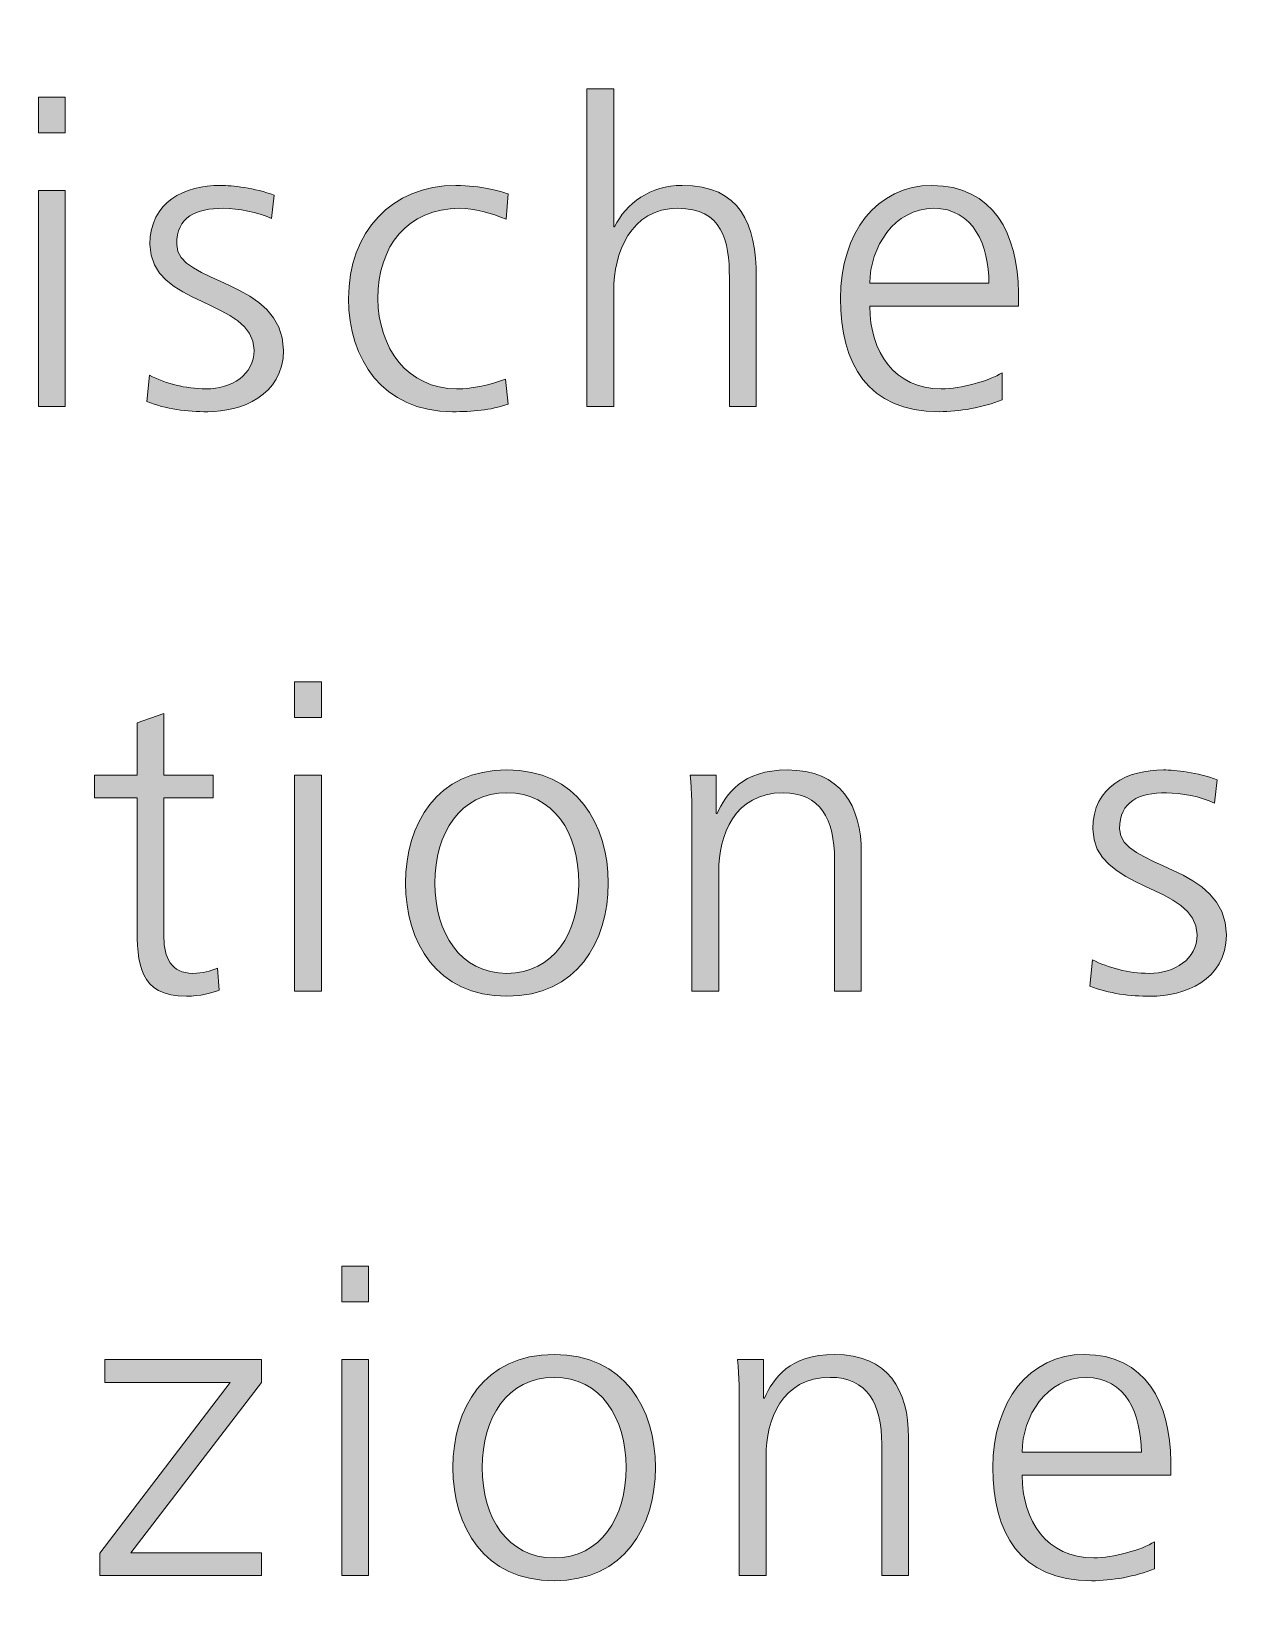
# Model space of a CAD drawing. Header units: millimetres. Extents: x 234 to 444, y 156 to 226.
# Drawn here: x 275.69 to 281.09, y 206.71 to 213.78 of the extents above; entities that cross this region are included whole.
import ezdxf

# ---------------------------------------------------------------- set-up
doc = ezdxf.new("R2010")
doc.units = ezdxf.units.MM
doc.header["$MEASUREMENT"] = 0
doc.layers.get('0').update_dxf_attribs({"lineweight": 0})

# ---------------------------------------------------------------- blocks, each defined once
blk = doc.blocks.new('Block_1')
at = {"transparency": 33554687}
h = blk.add_hatch(color=7, dxfattribs=at)
h.dxf.hatch_style = 2
edge = h.paths.add_edge_path()
edge.add_spline(control_points=[(275.7244, 213.0728), (275.7244, 213.0728), (275.8445, 213.0728), (275.8445, 213.0728), (275.8445, 213.0728), (275.8445, 212.1044), (275.8445, 212.1044), (275.8445, 212.1044), (275.7244, 212.1044), (275.7244, 212.1044), (275.7244, 212.1044), (275.7244, 213.0728), (275.7244, 213.0728)], knot_values=[0, 0, 0, 0, 1, 1, 1, 2, 2, 2, 3, 3, 3, 4, 4, 4, 4], degree=3, periodic=0)
edge = h.paths.add_edge_path()
edge.add_spline(control_points=[(275.8445, 213.331), (275.8445, 213.331), (275.7244, 213.331), (275.7244, 213.331), (275.7244, 213.331), (275.7244, 213.4904), (275.7244, 213.4904), (275.7244, 213.4904), (275.8445, 213.4904), (275.8445, 213.4904), (275.8445, 213.4904), (275.8445, 213.331), (275.8445, 213.331)], knot_values=[0, 0, 0, 0, 1, 1, 1, 2, 2, 2, 3, 3, 3, 4, 4, 4, 4], degree=3, periodic=0)
edge.add_line((275.8445, 213.331), (275.8445, 213.331))
h = blk.add_hatch(color=7, dxfattribs=at)
h.dxf.hatch_style = 2
edge = h.paths.add_edge_path()
edge.add_spline(control_points=[(278.1809, 213.5284), (278.1809, 213.5284), (278.3009, 213.5284), (278.3009, 213.5284), (278.3009, 213.5284), (278.3009, 212.9095), (278.3009, 212.9095), (278.3009, 212.9095), (278.3048, 212.9095), (278.3048, 212.9095), (278.3563, 213.0157), (278.4649, 213.0955), (278.6078, 213.0955), (278.8689, 213.0955), (278.9394, 212.9227), (278.9394, 212.6835), (278.9394, 212.6835), (278.9394, 212.1044), (278.9394, 212.1044), (278.9394, 212.1044), (278.8193, 212.1044), (278.8193, 212.1044), (278.8193, 212.1044), (278.8193, 212.6816), (278.8193, 212.6816), (278.8193, 212.8487), (278.787, 212.993), (278.5888, 212.993), (278.3754, 212.993), (278.3009, 212.7917), (278.3009, 212.6227), (278.3009, 212.6227), (278.3009, 212.1044), (278.3009, 212.1044), (278.3009, 212.1044), (278.1809, 212.1044), (278.1809, 212.1044), (278.1809, 212.1044), (278.1809, 213.5284), (278.1809, 213.5284)], knot_values=[0, 0, 0, 0, 1, 1, 1, 2, 2, 2, 3, 3, 3, 4, 4, 4, 5, 5, 5, 6, 6, 6, 7, 7, 7, 8, 8, 8, 9, 9, 9, 10, 10, 10, 11, 11, 11, 12, 12, 12, 13, 13, 13, 13], degree=3, periodic=0)
edge.add_line((278.1809, 213.5284), (278.1809, 213.5284))
h = blk.add_hatch(color=7, dxfattribs=at)
h.dxf.hatch_style = 2
edge = h.paths.add_edge_path()
edge.add_spline(control_points=[(276.2219, 212.2449), (276.2943, 212.2088), (276.382, 212.1841), (276.4753, 212.1841), (276.5897, 212.1841), (276.6906, 212.2469), (276.6906, 212.357), (276.6906, 212.5866), (276.2237, 212.5505), (276.2237, 212.8316), (276.2237, 213.0234), (276.38, 213.0955), (276.5401, 213.0955), (276.5916, 213.0955), (276.6945, 213.0842), (276.7802, 213.0518), (276.7802, 213.0518), (276.7688, 212.9474), (276.7688, 212.9474), (276.7059, 212.9759), (276.6202, 212.993), (276.5535, 212.993), (276.4296, 212.993), (276.3438, 212.955), (276.3438, 212.8316), (276.3438, 212.6512), (276.8221, 212.674), (276.8221, 212.3569), (276.8221, 212.1519), (276.6296, 212.0817), (276.4829, 212.0817), (276.3895, 212.0817), (276.2961, 212.0931), (276.2105, 212.1271), (276.2105, 212.1271), (276.2218, 212.2449), (276.2218, 212.2449)], knot_values=[0, 0, 0, 0, 1, 1, 1, 2, 2, 2, 3, 3, 3, 4, 4, 4, 5, 5, 5, 6, 6, 6, 7, 7, 7, 8, 8, 8, 9, 9, 9, 10, 10, 10, 11, 11, 11, 12, 12, 12, 12], degree=3, periodic=0)
edge.add_line((276.2218, 212.2449), (276.2219, 212.2449))
h = blk.add_hatch(color=7, dxfattribs=at)
h.dxf.hatch_style = 2
edge = h.paths.add_edge_path()
edge.add_spline(control_points=[(277.8188, 212.9437), (277.754, 212.9721), (277.6759, 212.993), (277.6111, 212.993), (277.3767, 212.993), (277.2451, 212.824), (277.2451, 212.5886), (277.2451, 212.3683), (277.3785, 212.1841), (277.5977, 212.1841), (277.6739, 212.1841), (277.7445, 212.2013), (277.8169, 212.2279), (277.8169, 212.2279), (277.8283, 212.1158), (277.8283, 212.1158), (277.7463, 212.0874), (277.6701, 212.0817), (277.5787, 212.0817), (277.266, 212.0817), (277.1136, 212.319), (277.1136, 212.5886), (277.1136, 212.8867), (277.3061, 213.0955), (277.5939, 213.0955), (277.7102, 213.0955), (277.794, 213.069), (277.8283, 213.0576), (277.8283, 213.0576), (277.8188, 212.9437), (277.8188, 212.9437)], knot_values=[0, 0, 0, 0, 1, 1, 1, 2, 2, 2, 3, 3, 3, 4, 4, 4, 5, 5, 5, 6, 6, 6, 7, 7, 7, 8, 8, 8, 9, 9, 9, 10, 10, 10, 10], degree=3, periodic=0)
edge.add_line((277.8188, 212.9437), (277.8188, 212.9437))
h = blk.add_hatch(color=7, dxfattribs=at)
h.dxf.hatch_style = 2
edge = h.paths.add_edge_path()
edge.add_spline(control_points=[(279.9818, 212.6569), (279.9818, 212.8259), (279.9133, 212.993), (279.7342, 212.993), (279.5568, 212.993), (279.4482, 212.8164), (279.4482, 212.6569), (279.4482, 212.6569), (279.9818, 212.6569), (279.9818, 212.6569)], knot_values=[0, 0, 0, 0, 1, 1, 1, 2, 2, 2, 3, 3, 3, 3], degree=3, periodic=0)
edge = h.paths.add_edge_path()
edge.add_spline(control_points=[(280.041, 212.1348), (279.9572, 212.1006), (279.8485, 212.0817), (279.7589, 212.0817), (279.4368, 212.0817), (279.3167, 212.2981), (279.3167, 212.5886), (279.3167, 212.8847), (279.4807, 213.0955), (279.7265, 213.0955), (280.0009, 213.0955), (280.1134, 212.8752), (280.1134, 212.6152), (280.1134, 212.6152), (280.1134, 212.5544), (280.1134, 212.5544), (280.1134, 212.5544), (279.4482, 212.5544), (279.4482, 212.5544), (279.4482, 212.3493), (279.5588, 212.1841), (279.7684, 212.1841), (279.8561, 212.1841), (279.9838, 212.2202), (280.041, 212.2563), (280.041, 212.2563), (280.041, 212.1348), (280.041, 212.1348)], knot_values=[0, 0, 0, 0, 1, 1, 1, 2, 2, 2, 3, 3, 3, 4, 4, 4, 5, 5, 5, 6, 6, 6, 7, 7, 7, 8, 8, 8, 9, 9, 9, 9], degree=3, periodic=0)
edge.add_line((280.041, 212.1348), (280.041, 212.1348))
h = blk.add_hatch(color=7, dxfattribs=at)
h.dxf.hatch_style = 2
edge = h.paths.add_edge_path()
edge.add_spline(control_points=[(276.8717, 210.454), (276.8717, 210.454), (276.9917, 210.454), (276.9917, 210.454), (276.9917, 210.454), (276.9917, 209.4856), (276.9917, 209.4856), (276.9917, 209.4856), (276.8717, 209.4856), (276.8717, 209.4856), (276.8717, 209.4856), (276.8717, 210.454), (276.8717, 210.454)], knot_values=[0, 0, 0, 0, 1, 1, 1, 2, 2, 2, 3, 3, 3, 4, 4, 4, 4], degree=3, periodic=0)
edge = h.paths.add_edge_path()
edge.add_spline(control_points=[(276.9917, 210.7122), (276.9917, 210.7122), (276.8717, 210.7122), (276.8717, 210.7122), (276.8717, 210.7122), (276.8717, 210.8715), (276.8717, 210.8715), (276.8717, 210.8715), (276.9917, 210.8715), (276.9917, 210.8715), (276.9917, 210.8715), (276.9917, 210.7122), (276.9917, 210.7122)], knot_values=[0, 0, 0, 0, 1, 1, 1, 2, 2, 2, 3, 3, 3, 4, 4, 4, 4], degree=3, periodic=0)
edge.add_line((276.9917, 210.7122), (276.9917, 210.7122))
h = blk.add_hatch(color=7, dxfattribs=at)
h.dxf.hatch_style = 2
edge = h.paths.add_edge_path()
edge.add_spline(control_points=[(276.5077, 210.3514), (276.5077, 210.3514), (276.2866, 210.3514), (276.2866, 210.3514), (276.2866, 210.3514), (276.2866, 209.7248), (276.2866, 209.7248), (276.2866, 209.6374), (276.3191, 209.5653), (276.4162, 209.5653), (276.4619, 209.5653), (276.4924, 209.5748), (276.5268, 209.5882), (276.5268, 209.5882), (276.5344, 209.4894), (276.5344, 209.4894), (276.5058, 209.4781), (276.4467, 209.4629), (276.3876, 209.4629), (276.1742, 209.4629), (276.1665, 209.609), (276.1665, 209.7856), (276.1665, 209.7856), (276.1665, 210.3514), (276.1665, 210.3514), (276.1665, 210.3514), (275.9759, 210.3514), (275.9759, 210.3514), (275.9759, 210.3514), (275.9759, 210.454), (275.9759, 210.454), (275.9759, 210.454), (276.1665, 210.454), (276.1665, 210.454), (276.1665, 210.454), (276.1665, 210.6875), (276.1665, 210.6875), (276.1665, 210.6875), (276.2866, 210.7292), (276.2866, 210.7292), (276.2866, 210.7292), (276.2866, 210.454), (276.2866, 210.454), (276.2866, 210.454), (276.5077, 210.454), (276.5077, 210.454), (276.5077, 210.454), (276.5077, 210.3514), (276.5077, 210.3514)], knot_values=[0, 0, 0, 0, 1, 1, 1, 2, 2, 2, 3, 3, 3, 4, 4, 4, 5, 5, 5, 6, 6, 6, 7, 7, 7, 8, 8, 8, 9, 9, 9, 10, 10, 10, 11, 11, 11, 12, 12, 12, 13, 13, 13, 14, 14, 14, 15, 15, 15, 16, 16, 16, 16], degree=3, periodic=0)
edge.add_line((276.5077, 210.3514), (276.5077, 210.3514))
h = blk.add_hatch(color=7, dxfattribs=at)
h.dxf.hatch_style = 2
edge = h.paths.add_edge_path()
edge.add_spline(control_points=[(277.8226, 209.5653), (278.0323, 209.5653), (278.1447, 209.7457), (278.1447, 209.9698), (278.1447, 210.1938), (278.0323, 210.3741), (277.8226, 210.3741), (277.613, 210.3741), (277.5006, 210.1938), (277.5006, 209.9698), (277.5006, 209.7457), (277.613, 209.5653), (277.8226, 209.5653)], knot_values=[0, 0, 0, 0, 1, 1, 1, 2, 2, 2, 3, 3, 3, 4, 4, 4, 4], degree=3, periodic=0)
edge = h.paths.add_edge_path()
edge.add_spline(control_points=[(277.8226, 210.4767), (278.1371, 210.4767), (278.2763, 210.2337), (278.2763, 209.9698), (278.2763, 209.7059), (278.1371, 209.4629), (277.8226, 209.4629), (277.5082, 209.4629), (277.3691, 209.7059), (277.3691, 209.9698), (277.3691, 210.2337), (277.5082, 210.4767), (277.8226, 210.4767)], knot_values=[0, 0, 0, 0, 1, 1, 1, 2, 2, 2, 3, 3, 3, 4, 4, 4, 4], degree=3, periodic=0)
edge.add_line((277.8226, 210.4767), (277.8226, 210.4767))
h = blk.add_hatch(color=7, dxfattribs=at)
h.dxf.hatch_style = 2
edge = h.paths.add_edge_path()
edge.add_spline(control_points=[(278.6517, 210.226), (278.6517, 210.3001), (278.6517, 210.376), (278.6441, 210.454), (278.6441, 210.454), (278.7603, 210.454), (278.7603, 210.454), (278.7603, 210.454), (278.7603, 210.2811), (278.7603, 210.2811), (278.7603, 210.2811), (278.7642, 210.2811), (278.7642, 210.2811), (278.8041, 210.3685), (278.8765, 210.4767), (279.0785, 210.4767), (279.3187, 210.4767), (279.4101, 210.3172), (279.4101, 210.1046), (279.4101, 210.1046), (279.4101, 209.4856), (279.4101, 209.4856), (279.4101, 209.4856), (279.2901, 209.4856), (279.2901, 209.4856), (279.2901, 209.4856), (279.2901, 210.0742), (279.2901, 210.0742), (279.2901, 210.2564), (279.2254, 210.3741), (279.0595, 210.3741), (278.8403, 210.3741), (278.7717, 210.1824), (278.7717, 210.021), (278.7717, 210.021), (278.7717, 209.4856), (278.7717, 209.4856), (278.7717, 209.4856), (278.6517, 209.4856), (278.6517, 209.4856), (278.6517, 209.4856), (278.6517, 210.226), (278.6517, 210.226)], knot_values=[0, 0, 0, 0, 1, 1, 1, 2, 2, 2, 3, 3, 3, 4, 4, 4, 5, 5, 5, 6, 6, 6, 7, 7, 7, 8, 8, 8, 9, 9, 9, 10, 10, 10, 11, 11, 11, 12, 12, 12, 13, 13, 13, 14, 14, 14, 14], degree=3, periodic=0)
edge.add_line((278.6517, 210.226), (278.6517, 210.226))
h = blk.add_hatch(color=7, dxfattribs=at)
h.dxf.hatch_style = 2
edge = h.paths.add_edge_path()
edge.add_spline(control_points=[(280.4452, 209.6261), (280.5176, 209.59), (280.6053, 209.5653), (280.6986, 209.5653), (280.813, 209.5653), (280.9139, 209.6281), (280.9139, 209.7381), (280.9139, 209.9678), (280.447, 209.9317), (280.447, 210.2128), (280.447, 210.4045), (280.6033, 210.4767), (280.7634, 210.4767), (280.8148, 210.4767), (280.9178, 210.4653), (281.0035, 210.4331), (281.0035, 210.4331), (280.9921, 210.3285), (280.9921, 210.3285), (280.9292, 210.3571), (280.8435, 210.3741), (280.7768, 210.3741), (280.6529, 210.3741), (280.5671, 210.3362), (280.5671, 210.2128), (280.5671, 210.0324), (281.0455, 210.0552), (281.0455, 209.7381), (281.0455, 209.533), (280.8529, 209.4629), (280.7062, 209.4629), (280.6128, 209.4629), (280.5195, 209.4742), (280.4336, 209.5083), (280.4336, 209.5083), (280.4452, 209.6261), (280.4452, 209.6261)], knot_values=[0, 0, 0, 0, 1, 1, 1, 2, 2, 2, 3, 3, 3, 4, 4, 4, 5, 5, 5, 6, 6, 6, 7, 7, 7, 8, 8, 8, 9, 9, 9, 10, 10, 10, 11, 11, 11, 12, 12, 12, 12], degree=3, periodic=0)
edge.add_line((280.4452, 209.6261), (280.4452, 209.6261))
h = blk.add_hatch(color=7, dxfattribs=at)
h.dxf.hatch_style = 2
edge = h.paths.add_edge_path()
edge.add_spline(control_points=[(277.0833, 207.8351), (277.0833, 207.8351), (277.2033, 207.8351), (277.2033, 207.8351), (277.2033, 207.8351), (277.2033, 206.8668), (277.2033, 206.8668), (277.2033, 206.8668), (277.0833, 206.8668), (277.0833, 206.8668), (277.0833, 206.8668), (277.0833, 207.8351), (277.0833, 207.8351)], knot_values=[0, 0, 0, 0, 1, 1, 1, 2, 2, 2, 3, 3, 3, 4, 4, 4, 4], degree=3, periodic=0)
edge = h.paths.add_edge_path()
edge.add_spline(control_points=[(277.2033, 208.0934), (277.2033, 208.0934), (277.0833, 208.0934), (277.0833, 208.0934), (277.0833, 208.0934), (277.0833, 208.2527), (277.0833, 208.2527), (277.0833, 208.2527), (277.2033, 208.2527), (277.2033, 208.2527), (277.2033, 208.2527), (277.2033, 208.0934), (277.2033, 208.0934)], knot_values=[0, 0, 0, 0, 1, 1, 1, 2, 2, 2, 3, 3, 3, 4, 4, 4, 4], degree=3, periodic=0)
edge.add_line((277.2033, 208.0934), (277.2033, 208.0934))
h = blk.add_hatch(color=7, dxfattribs=at)
h.dxf.hatch_style = 2
edge = h.paths.add_edge_path()
edge.add_spline(control_points=[(275.9989, 206.9673), (275.9989, 206.9673), (276.584, 207.7326), (276.584, 207.7326), (276.584, 207.7326), (276.0217, 207.7326), (276.0217, 207.7326), (276.0217, 207.7326), (276.0217, 207.8351), (276.0217, 207.8351), (276.0217, 207.8351), (276.723, 207.8351), (276.723, 207.8351), (276.723, 207.8351), (276.723, 207.7326), (276.723, 207.7326), (276.723, 207.7326), (276.138, 206.9693), (276.138, 206.9693), (276.138, 206.9693), (276.723, 206.9693), (276.723, 206.9693), (276.723, 206.9693), (276.723, 206.8668), (276.723, 206.8668), (276.723, 206.8668), (275.9989, 206.8668), (275.9989, 206.8668), (275.9989, 206.8668), (275.9989, 206.9673), (275.9989, 206.9673)], knot_values=[0, 0, 0, 0, 1, 1, 1, 2, 2, 2, 3, 3, 3, 4, 4, 4, 5, 5, 5, 6, 6, 6, 7, 7, 7, 8, 8, 8, 9, 9, 9, 10, 10, 10, 10], degree=3, periodic=0)
edge.add_line((275.9989, 206.9673), (275.9989, 206.9673))
h = blk.add_hatch(color=7, dxfattribs=at)
h.dxf.hatch_style = 2
edge = h.paths.add_edge_path()
edge.add_spline(control_points=[(278.0342, 206.9465), (278.2439, 206.9465), (278.3563, 207.1268), (278.3563, 207.351), (278.3563, 207.5749), (278.2439, 207.7553), (278.0342, 207.7553), (277.8246, 207.7553), (277.7121, 207.575), (277.7121, 207.351), (277.7121, 207.1269), (277.8246, 206.9465), (278.0342, 206.9465)], knot_values=[0, 0, 0, 0, 1, 1, 1, 2, 2, 2, 3, 3, 3, 4, 4, 4, 4], degree=3, periodic=0)
edge = h.paths.add_edge_path()
edge.add_spline(control_points=[(278.0342, 207.8579), (278.3487, 207.8579), (278.4878, 207.6149), (278.4878, 207.351), (278.4878, 207.0871), (278.3487, 206.844), (278.0342, 206.844), (277.7198, 206.844), (277.5807, 207.0871), (277.5807, 207.351), (277.5807, 207.6149), (277.7198, 207.8579), (278.0342, 207.8579)], knot_values=[0, 0, 0, 0, 1, 1, 1, 2, 2, 2, 3, 3, 3, 4, 4, 4, 4], degree=3, periodic=0)
edge.add_line((278.0342, 207.8579), (278.0342, 207.8579))
h = blk.add_hatch(color=7, dxfattribs=at)
h.dxf.hatch_style = 2
edge = h.paths.add_edge_path()
edge.add_spline(control_points=[(278.8632, 207.6072), (278.8632, 207.6813), (278.8632, 207.7572), (278.8556, 207.8351), (278.8556, 207.8351), (278.9718, 207.8351), (278.9718, 207.8351), (278.9718, 207.8351), (278.9718, 207.6623), (278.9718, 207.6623), (278.9718, 207.6623), (278.9757, 207.6623), (278.9757, 207.6623), (279.0156, 207.7496), (279.088, 207.8579), (279.2901, 207.8579), (279.5303, 207.8579), (279.6217, 207.6984), (279.6217, 207.4858), (279.6217, 207.4858), (279.6217, 206.8668), (279.6217, 206.8668), (279.6217, 206.8668), (279.5017, 206.8668), (279.5017, 206.8668), (279.5017, 206.8668), (279.5017, 207.4554), (279.5017, 207.4554), (279.5017, 207.6376), (279.4369, 207.7553), (279.2711, 207.7553), (279.0518, 207.7553), (278.9833, 207.5636), (278.9833, 207.4022), (278.9833, 207.4022), (278.9833, 206.8668), (278.9833, 206.8668), (278.9833, 206.8668), (278.8632, 206.8668), (278.8632, 206.8668), (278.8632, 206.8668), (278.8632, 207.6072), (278.8632, 207.6072)], knot_values=[0, 0, 0, 0, 1, 1, 1, 2, 2, 2, 3, 3, 3, 4, 4, 4, 5, 5, 5, 6, 6, 6, 7, 7, 7, 8, 8, 8, 9, 9, 9, 10, 10, 10, 11, 11, 11, 12, 12, 12, 13, 13, 13, 14, 14, 14, 14], degree=3, periodic=0)
edge.add_line((278.8632, 207.6072), (278.8632, 207.6072))
h = blk.add_hatch(color=7, dxfattribs=at)
h.dxf.hatch_style = 2
edge = h.paths.add_edge_path()
edge.add_spline(control_points=[(280.6642, 207.4193), (280.6642, 207.5883), (280.5956, 207.7553), (280.4165, 207.7553), (280.2392, 207.7553), (280.1305, 207.5788), (280.1305, 207.4193), (280.1305, 207.4193), (280.6642, 207.4193), (280.6642, 207.4193)], knot_values=[0, 0, 0, 0, 1, 1, 1, 2, 2, 2, 3, 3, 3, 3], degree=3, periodic=0)
edge = h.paths.add_edge_path()
edge.add_spline(control_points=[(280.7233, 206.8972), (280.6395, 206.8629), (280.5308, 206.844), (280.4412, 206.844), (280.1191, 206.844), (279.9991, 207.0605), (279.9991, 207.351), (279.9991, 207.6471), (280.163, 207.8579), (280.4088, 207.8579), (280.6833, 207.8579), (280.7957, 207.6376), (280.7957, 207.3775), (280.7957, 207.3775), (280.7957, 207.3167), (280.7957, 207.3167), (280.7957, 207.3167), (280.1305, 207.3167), (280.1305, 207.3167), (280.1305, 207.1117), (280.2412, 206.9465), (280.4507, 206.9465), (280.5384, 206.9465), (280.6661, 206.9826), (280.7233, 207.0186), (280.7233, 207.0186), (280.7233, 206.8972), (280.7233, 206.8972)], knot_values=[0, 0, 0, 0, 1, 1, 1, 2, 2, 2, 3, 3, 3, 4, 4, 4, 5, 5, 5, 6, 6, 6, 7, 7, 7, 8, 8, 8, 9, 9, 9, 9], degree=3, periodic=0)
edge.add_line((280.7233, 206.8972), (280.7233, 206.8972))
for points, knots in [([(275.8445, 213.331), (275.8445, 213.331), (275.7244, 213.331), (275.7244, 213.331), (275.7244, 213.331), (275.7244, 213.4904), (275.7244, 213.4904), (275.7244, 213.4904), (275.8445, 213.4904), (275.8445, 213.4904), (275.8445, 213.4904), (275.8445, 213.331), (275.8445, 213.331)], [0, 0, 0, 0, 1, 1, 1, 2, 2, 2, 3, 3, 3, 4, 4, 4, 4]), ([(278.1809, 213.5284), (278.1809, 213.5284), (278.3009, 213.5284), (278.3009, 213.5284), (278.3009, 213.5284), (278.3009, 212.9095), (278.3009, 212.9095), (278.3009, 212.9095), (278.3048, 212.9095), (278.3048, 212.9095), (278.3563, 213.0157), (278.4649, 213.0955), (278.6078, 213.0955), (278.8689, 213.0955), (278.9394, 212.9227), (278.9394, 212.6835), (278.9394, 212.6835), (278.9394, 212.1044), (278.9394, 212.1044), (278.9394, 212.1044), (278.8193, 212.1044), (278.8193, 212.1044), (278.8193, 212.1044), (278.8193, 212.6816), (278.8193, 212.6816), (278.8193, 212.8487), (278.787, 212.993), (278.5888, 212.993), (278.3754, 212.993), (278.3009, 212.7917), (278.3009, 212.6227), (278.3009, 212.6227), (278.3009, 212.1044), (278.3009, 212.1044), (278.3009, 212.1044), (278.1809, 212.1044), (278.1809, 212.1044), (278.1809, 212.1044), (278.1809, 213.5284), (278.1809, 213.5284)], [0, 0, 0, 0, 1, 1, 1, 2, 2, 2, 3, 3, 3, 4, 4, 4, 5, 5, 5, 6, 6, 6, 7, 7, 7, 8, 8, 8, 9, 9, 9, 10, 10, 10, 11, 11, 11, 12, 12, 12, 13, 13, 13, 13]), ([(275.7244, 213.0728), (275.7244, 213.0728), (275.8445, 213.0728), (275.8445, 213.0728), (275.8445, 213.0728), (275.8445, 212.1044), (275.8445, 212.1044), (275.8445, 212.1044), (275.7244, 212.1044), (275.7244, 212.1044), (275.7244, 212.1044), (275.7244, 213.0728), (275.7244, 213.0728)], [0, 0, 0, 0, 1, 1, 1, 2, 2, 2, 3, 3, 3, 4, 4, 4, 4]), ([(276.2219, 212.2449), (276.2943, 212.2088), (276.382, 212.1841), (276.4753, 212.1841), (276.5897, 212.1841), (276.6906, 212.2469), (276.6906, 212.357), (276.6906, 212.5866), (276.2237, 212.5505), (276.2237, 212.8316), (276.2237, 213.0234), (276.38, 213.0955), (276.5401, 213.0955), (276.5916, 213.0955), (276.6945, 213.0842), (276.7802, 213.0518), (276.7802, 213.0518), (276.7688, 212.9474), (276.7688, 212.9474), (276.7059, 212.9759), (276.6202, 212.993), (276.5535, 212.993), (276.4296, 212.993), (276.3438, 212.955), (276.3438, 212.8316), (276.3438, 212.6512), (276.8221, 212.674), (276.8221, 212.3569), (276.8221, 212.1519), (276.6296, 212.0817), (276.4829, 212.0817), (276.3895, 212.0817), (276.2961, 212.0931), (276.2105, 212.1271), (276.2105, 212.1271), (276.2218, 212.2449), (276.2218, 212.2449)], [0, 0, 0, 0, 1, 1, 1, 2, 2, 2, 3, 3, 3, 4, 4, 4, 5, 5, 5, 6, 6, 6, 7, 7, 7, 8, 8, 8, 9, 9, 9, 10, 10, 10, 11, 11, 11, 12, 12, 12, 12]), ([(277.8188, 212.9437), (277.754, 212.9721), (277.6759, 212.993), (277.6111, 212.993), (277.3767, 212.993), (277.2451, 212.824), (277.2451, 212.5886), (277.2451, 212.3683), (277.3785, 212.1841), (277.5977, 212.1841), (277.6739, 212.1841), (277.7445, 212.2013), (277.8169, 212.2279), (277.8169, 212.2279), (277.8283, 212.1158), (277.8283, 212.1158), (277.7463, 212.0874), (277.6701, 212.0817), (277.5787, 212.0817), (277.266, 212.0817), (277.1136, 212.319), (277.1136, 212.5886), (277.1136, 212.8867), (277.3061, 213.0955), (277.5939, 213.0955), (277.7102, 213.0955), (277.794, 213.069), (277.8283, 213.0576), (277.8283, 213.0576), (277.8188, 212.9437), (277.8188, 212.9437)], [0, 0, 0, 0, 1, 1, 1, 2, 2, 2, 3, 3, 3, 4, 4, 4, 5, 5, 5, 6, 6, 6, 7, 7, 7, 8, 8, 8, 9, 9, 9, 10, 10, 10, 10]), ([(280.041, 212.1348), (279.9572, 212.1006), (279.8485, 212.0817), (279.7589, 212.0817), (279.4368, 212.0817), (279.3167, 212.2981), (279.3167, 212.5886), (279.3167, 212.8847), (279.4807, 213.0955), (279.7265, 213.0955), (280.0009, 213.0955), (280.1134, 212.8752), (280.1134, 212.6152), (280.1134, 212.6152), (280.1134, 212.5544), (280.1134, 212.5544), (280.1134, 212.5544), (279.4482, 212.5544), (279.4482, 212.5544), (279.4482, 212.3493), (279.5588, 212.1841), (279.7684, 212.1841), (279.8561, 212.1841), (279.9838, 212.2202), (280.041, 212.2563), (280.041, 212.2563), (280.041, 212.1348), (280.041, 212.1348)], [0, 0, 0, 0, 1, 1, 1, 2, 2, 2, 3, 3, 3, 4, 4, 4, 5, 5, 5, 6, 6, 6, 7, 7, 7, 8, 8, 8, 9, 9, 9, 9]), ([(279.9818, 212.6569), (279.9818, 212.8259), (279.9133, 212.993), (279.7342, 212.993), (279.5568, 212.993), (279.4482, 212.8164), (279.4482, 212.6569), (279.4482, 212.6569), (279.9818, 212.6569), (279.9818, 212.6569)], [0, 0, 0, 0, 1, 1, 1, 2, 2, 2, 3, 3, 3, 3]), ([(276.9917, 210.7122), (276.9917, 210.7122), (276.8717, 210.7122), (276.8717, 210.7122), (276.8717, 210.7122), (276.8717, 210.8715), (276.8717, 210.8715), (276.8717, 210.8715), (276.9917, 210.8715), (276.9917, 210.8715), (276.9917, 210.8715), (276.9917, 210.7122), (276.9917, 210.7122)], [0, 0, 0, 0, 1, 1, 1, 2, 2, 2, 3, 3, 3, 4, 4, 4, 4]), ([(276.5077, 210.3514), (276.5077, 210.3514), (276.2866, 210.3514), (276.2866, 210.3514), (276.2866, 210.3514), (276.2866, 209.7248), (276.2866, 209.7248), (276.2866, 209.6374), (276.3191, 209.5653), (276.4162, 209.5653), (276.4619, 209.5653), (276.4924, 209.5748), (276.5268, 209.5882), (276.5268, 209.5882), (276.5344, 209.4894), (276.5344, 209.4894), (276.5058, 209.4781), (276.4467, 209.4629), (276.3876, 209.4629), (276.1742, 209.4629), (276.1665, 209.609), (276.1665, 209.7856), (276.1665, 209.7856), (276.1665, 210.3514), (276.1665, 210.3514), (276.1665, 210.3514), (275.9759, 210.3514), (275.9759, 210.3514), (275.9759, 210.3514), (275.9759, 210.454), (275.9759, 210.454), (275.9759, 210.454), (276.1665, 210.454), (276.1665, 210.454), (276.1665, 210.454), (276.1665, 210.6875), (276.1665, 210.6875), (276.1665, 210.6875), (276.2866, 210.7292), (276.2866, 210.7292), (276.2866, 210.7292), (276.2866, 210.454), (276.2866, 210.454), (276.2866, 210.454), (276.5077, 210.454), (276.5077, 210.454), (276.5077, 210.454), (276.5077, 210.3514), (276.5077, 210.3514)], [0, 0, 0, 0, 1, 1, 1, 2, 2, 2, 3, 3, 3, 4, 4, 4, 5, 5, 5, 6, 6, 6, 7, 7, 7, 8, 8, 8, 9, 9, 9, 10, 10, 10, 11, 11, 11, 12, 12, 12, 13, 13, 13, 14, 14, 14, 15, 15, 15, 16, 16, 16, 16]), ([(276.8717, 210.454), (276.8717, 210.454), (276.9917, 210.454), (276.9917, 210.454), (276.9917, 210.454), (276.9917, 209.4856), (276.9917, 209.4856), (276.9917, 209.4856), (276.8717, 209.4856), (276.8717, 209.4856), (276.8717, 209.4856), (276.8717, 210.454), (276.8717, 210.454)], [0, 0, 0, 0, 1, 1, 1, 2, 2, 2, 3, 3, 3, 4, 4, 4, 4]), ([(277.8226, 210.4767), (278.1371, 210.4767), (278.2763, 210.2337), (278.2763, 209.9698), (278.2763, 209.7059), (278.1371, 209.4629), (277.8226, 209.4629), (277.5082, 209.4629), (277.3691, 209.7059), (277.3691, 209.9698), (277.3691, 210.2337), (277.5082, 210.4767), (277.8226, 210.4767)], [0, 0, 0, 0, 1, 1, 1, 2, 2, 2, 3, 3, 3, 4, 4, 4, 4]), ([(278.6517, 210.226), (278.6517, 210.3001), (278.6517, 210.376), (278.6441, 210.454), (278.6441, 210.454), (278.7603, 210.454), (278.7603, 210.454), (278.7603, 210.454), (278.7603, 210.2811), (278.7603, 210.2811), (278.7603, 210.2811), (278.7642, 210.2811), (278.7642, 210.2811), (278.8041, 210.3685), (278.8765, 210.4767), (279.0785, 210.4767), (279.3187, 210.4767), (279.4101, 210.3172), (279.4101, 210.1046), (279.4101, 210.1046), (279.4101, 209.4856), (279.4101, 209.4856), (279.4101, 209.4856), (279.2901, 209.4856), (279.2901, 209.4856), (279.2901, 209.4856), (279.2901, 210.0742), (279.2901, 210.0742), (279.2901, 210.2564), (279.2254, 210.3741), (279.0595, 210.3741), (278.8403, 210.3741), (278.7717, 210.1824), (278.7717, 210.021), (278.7717, 210.021), (278.7717, 209.4856), (278.7717, 209.4856), (278.7717, 209.4856), (278.6517, 209.4856), (278.6517, 209.4856), (278.6517, 209.4856), (278.6517, 210.226), (278.6517, 210.226)], [0, 0, 0, 0, 1, 1, 1, 2, 2, 2, 3, 3, 3, 4, 4, 4, 5, 5, 5, 6, 6, 6, 7, 7, 7, 8, 8, 8, 9, 9, 9, 10, 10, 10, 11, 11, 11, 12, 12, 12, 13, 13, 13, 14, 14, 14, 14]), ([(280.4452, 209.6261), (280.5176, 209.59), (280.6053, 209.5653), (280.6986, 209.5653), (280.813, 209.5653), (280.9139, 209.6281), (280.9139, 209.7381), (280.9139, 209.9678), (280.447, 209.9317), (280.447, 210.2128), (280.447, 210.4045), (280.6033, 210.4767), (280.7634, 210.4767), (280.8148, 210.4767), (280.9178, 210.4653), (281.0035, 210.4331), (281.0035, 210.4331), (280.9921, 210.3285), (280.9921, 210.3285), (280.9292, 210.3571), (280.8435, 210.3741), (280.7768, 210.3741), (280.6529, 210.3741), (280.5671, 210.3362), (280.5671, 210.2128), (280.5671, 210.0324), (281.0455, 210.0552), (281.0455, 209.7381), (281.0455, 209.533), (280.8529, 209.4629), (280.7062, 209.4629), (280.6128, 209.4629), (280.5195, 209.4742), (280.4336, 209.5083), (280.4336, 209.5083), (280.4452, 209.6261), (280.4452, 209.6261)], [0, 0, 0, 0, 1, 1, 1, 2, 2, 2, 3, 3, 3, 4, 4, 4, 5, 5, 5, 6, 6, 6, 7, 7, 7, 8, 8, 8, 9, 9, 9, 10, 10, 10, 11, 11, 11, 12, 12, 12, 12]), ([(277.8226, 209.5653), (278.0323, 209.5653), (278.1447, 209.7457), (278.1447, 209.9698), (278.1447, 210.1938), (278.0323, 210.3741), (277.8226, 210.3741), (277.613, 210.3741), (277.5006, 210.1938), (277.5006, 209.9698), (277.5006, 209.7457), (277.613, 209.5653), (277.8226, 209.5653)], [0, 0, 0, 0, 1, 1, 1, 2, 2, 2, 3, 3, 3, 4, 4, 4, 4]), ([(277.2033, 208.0934), (277.2033, 208.0934), (277.0833, 208.0934), (277.0833, 208.0934), (277.0833, 208.0934), (277.0833, 208.2527), (277.0833, 208.2527), (277.0833, 208.2527), (277.2033, 208.2527), (277.2033, 208.2527), (277.2033, 208.2527), (277.2033, 208.0934), (277.2033, 208.0934)], [0, 0, 0, 0, 1, 1, 1, 2, 2, 2, 3, 3, 3, 4, 4, 4, 4]), ([(275.9989, 206.9673), (275.9989, 206.9673), (276.584, 207.7326), (276.584, 207.7326), (276.584, 207.7326), (276.0217, 207.7326), (276.0217, 207.7326), (276.0217, 207.7326), (276.0217, 207.8351), (276.0217, 207.8351), (276.0217, 207.8351), (276.723, 207.8351), (276.723, 207.8351), (276.723, 207.8351), (276.723, 207.7326), (276.723, 207.7326), (276.723, 207.7326), (276.138, 206.9693), (276.138, 206.9693), (276.138, 206.9693), (276.723, 206.9693), (276.723, 206.9693), (276.723, 206.9693), (276.723, 206.8668), (276.723, 206.8668), (276.723, 206.8668), (275.9989, 206.8668), (275.9989, 206.8668), (275.9989, 206.8668), (275.9989, 206.9673), (275.9989, 206.9673)], [0, 0, 0, 0, 1, 1, 1, 2, 2, 2, 3, 3, 3, 4, 4, 4, 5, 5, 5, 6, 6, 6, 7, 7, 7, 8, 8, 8, 9, 9, 9, 10, 10, 10, 10]), ([(277.0833, 207.8351), (277.0833, 207.8351), (277.2033, 207.8351), (277.2033, 207.8351), (277.2033, 207.8351), (277.2033, 206.8668), (277.2033, 206.8668), (277.2033, 206.8668), (277.0833, 206.8668), (277.0833, 206.8668), (277.0833, 206.8668), (277.0833, 207.8351), (277.0833, 207.8351)], [0, 0, 0, 0, 1, 1, 1, 2, 2, 2, 3, 3, 3, 4, 4, 4, 4]), ([(278.0342, 207.8579), (278.3487, 207.8579), (278.4878, 207.6149), (278.4878, 207.351), (278.4878, 207.0871), (278.3487, 206.844), (278.0342, 206.844), (277.7198, 206.844), (277.5807, 207.0871), (277.5807, 207.351), (277.5807, 207.6149), (277.7198, 207.8579), (278.0342, 207.8579)], [0, 0, 0, 0, 1, 1, 1, 2, 2, 2, 3, 3, 3, 4, 4, 4, 4]), ([(278.8632, 207.6072), (278.8632, 207.6813), (278.8632, 207.7572), (278.8556, 207.8351), (278.8556, 207.8351), (278.9718, 207.8351), (278.9718, 207.8351), (278.9718, 207.8351), (278.9718, 207.6623), (278.9718, 207.6623), (278.9718, 207.6623), (278.9757, 207.6623), (278.9757, 207.6623), (279.0156, 207.7496), (279.088, 207.8579), (279.2901, 207.8579), (279.5303, 207.8579), (279.6217, 207.6984), (279.6217, 207.4858), (279.6217, 207.4858), (279.6217, 206.8668), (279.6217, 206.8668), (279.6217, 206.8668), (279.5017, 206.8668), (279.5017, 206.8668), (279.5017, 206.8668), (279.5017, 207.4554), (279.5017, 207.4554), (279.5017, 207.6376), (279.4369, 207.7553), (279.2711, 207.7553), (279.0518, 207.7553), (278.9833, 207.5636), (278.9833, 207.4022), (278.9833, 207.4022), (278.9833, 206.8668), (278.9833, 206.8668), (278.9833, 206.8668), (278.8632, 206.8668), (278.8632, 206.8668), (278.8632, 206.8668), (278.8632, 207.6072), (278.8632, 207.6072)], [0, 0, 0, 0, 1, 1, 1, 2, 2, 2, 3, 3, 3, 4, 4, 4, 5, 5, 5, 6, 6, 6, 7, 7, 7, 8, 8, 8, 9, 9, 9, 10, 10, 10, 11, 11, 11, 12, 12, 12, 13, 13, 13, 14, 14, 14, 14]), ([(280.7233, 206.8972), (280.6395, 206.8629), (280.5308, 206.844), (280.4412, 206.844), (280.1191, 206.844), (279.9991, 207.0605), (279.9991, 207.351), (279.9991, 207.6471), (280.163, 207.8579), (280.4088, 207.8579), (280.6833, 207.8579), (280.7957, 207.6376), (280.7957, 207.3775), (280.7957, 207.3775), (280.7957, 207.3167), (280.7957, 207.3167), (280.7957, 207.3167), (280.1305, 207.3167), (280.1305, 207.3167), (280.1305, 207.1117), (280.2412, 206.9465), (280.4507, 206.9465), (280.5384, 206.9465), (280.6661, 206.9826), (280.7233, 207.0186), (280.7233, 207.0186), (280.7233, 206.8972), (280.7233, 206.8972)], [0, 0, 0, 0, 1, 1, 1, 2, 2, 2, 3, 3, 3, 4, 4, 4, 5, 5, 5, 6, 6, 6, 7, 7, 7, 8, 8, 8, 9, 9, 9, 9]), ([(278.0342, 206.9465), (278.2439, 206.9465), (278.3563, 207.1268), (278.3563, 207.351), (278.3563, 207.5749), (278.2439, 207.7553), (278.0342, 207.7553), (277.8246, 207.7553), (277.7121, 207.575), (277.7121, 207.351), (277.7121, 207.1269), (277.8246, 206.9465), (278.0342, 206.9465)], [0, 0, 0, 0, 1, 1, 1, 2, 2, 2, 3, 3, 3, 4, 4, 4, 4]), ([(280.6642, 207.4193), (280.6642, 207.5883), (280.5956, 207.7553), (280.4165, 207.7553), (280.2392, 207.7553), (280.1305, 207.5788), (280.1305, 207.4193), (280.1305, 207.4193), (280.6642, 207.4193), (280.6642, 207.4193)], [0, 0, 0, 0, 1, 1, 1, 2, 2, 2, 3, 3, 3, 3])]:
    blk.add_open_spline(points, degree=3, knots=knots)
blk = doc.blocks.new('Block_0')
at = {"color": 7, "lineweight": 40}
blk.add_open_spline([(257.0859, 217.6664), (257.0859, 217.6664), (336.2329, 217.6664), (336.2329, 217.6664), (337.8023, 217.6664), (339.0745, 216.399), (339.0745, 214.8355), (339.0745, 214.8355), (339.0745, 166.7178), (339.0745, 166.7178), (339.0745, 165.1543), (337.8023, 163.8869), (336.2329, 163.8869), (336.2329, 163.8869), (257.0859, 163.8869), (257.0859, 163.8869), (255.5166, 163.8869), (254.2443, 165.1543), (254.2443, 166.7178), (254.2443, 166.7178), (254.2443, 214.8355), (254.2443, 214.8355), (254.2443, 216.399), (255.5166, 217.6664), (257.0859, 217.6664)], degree=3, knots=[0, 0, 0, 0, 1, 1, 1, 2, 2, 2, 3, 3, 3, 4, 4, 4, 5, 5, 5, 6, 6, 6, 7, 7, 7, 8, 8, 8, 8], dxfattribs=at)
blk.add_blockref('Block_1', (0, 0))

msp = doc.modelspace()

# ---------------------------------------------------------------- block references
msp.add_blockref('Block_0', (0, 0))

doc.saveas('drawing.dxf')
